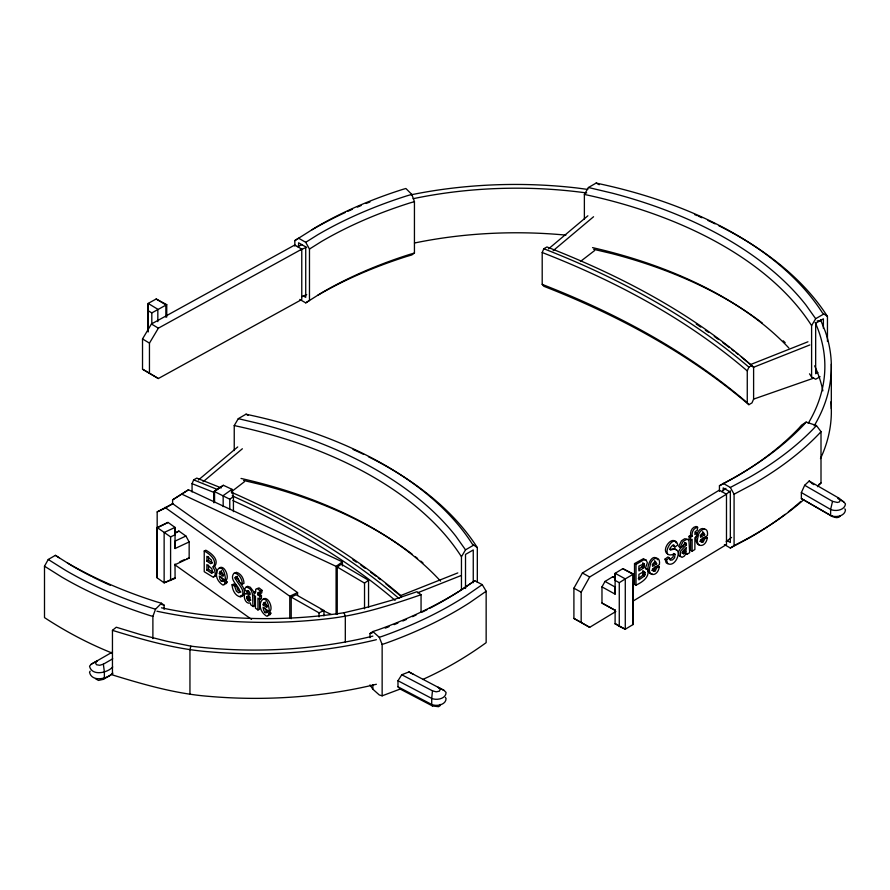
<?xml version="1.0" encoding="UTF-8"?>
<svg xmlns="http://www.w3.org/2000/svg" width="890" height="890" viewBox="0 0 890 890"><rect width="100%" height="100%" fill="white"/><g stroke="black" fill="none" stroke-linecap="round" stroke-linejoin="round"><path stroke-width="1.33" d="M254.273 595.855L254.818 605.812L253.205 606.568L250.713 604.799L250.39 602.919C245.985 604.822 242.714 596.845 245.084 593.63L250.19 594.62L250.057 592.896L248.521 590.915L247.465 590.56L246.83 591.594L244.55 589.325L245.918 587.022C255.219 588.735 251.826 600.027 253.205 606.568M601.974 586.888L615.09 594.12L615.146 587.033L605 581.448L601.974 586.888L601.974 603.064L615.09 610.284L601.974 603.064M225.593 580.547C223.679 554.926 207.848 574.962 222.722 584.941L223.902 584.952L225.459 582.705L227.072 581.949L224.569 579.501L222.355 581.437L221.343 581.259L219.908 579.256L219.296 576.064L225.593 580.547C230.176 578.233 224.38 563.626 219.096 568.165M269.381 611.719C267.467 586.098 251.636 606.146 266.522 616.114L267.69 616.125L269.258 613.877L270.86 613.121L268.368 610.685L266.155 612.62L265.142 612.431L263.707 610.44L263.095 607.236L269.381 611.719C273.975 609.405 268.179 594.798 262.895 599.337M147.818 330.947L148.152 303.423L156.184 298.995L166.753 304.658L166.753 317.007M258.011 592.94L257.955 594.932L259.824 596.267L259.824 599.393L261.438 598.636L261.438 595.51L259.557 594.175L259.624 592.184L258.011 592.94L258.501 592.406L260.136 593.697L261.749 592.94L262.072 590.404L259.068 587.89L257.355 588.501M157.152 577.866L157.152 527.525L157.152 577.866L164.138 582.839L175.085 578.422L175.018 564.015L175.085 564.694L189.158 558.097L189.158 541.932L185.91 536.036L178.912 531.063L175.286 532.754M632.935 624.602L633.535 574.039L622.8 568.666L615.146 573.305L615.09 580.38L619.273 582.694L619.273 626.326L625.281 629.23L632.935 624.602L632.935 574.25L622.8 568.666M638.308 578.533L642.836 575.24L643.192 571.18M644.972 574.417L644.961 572.593L643.726 571.692L638.909 574.35L638.909 579.902L644.338 576.075L644.972 574.417L643.47 573.594M219.34 573.661L219.886 571.447L221.221 571.491L222.522 573.294L223.101 576.342L219.34 573.661L220.954 572.904L221.499 570.69M263.129 604.844L263.685 602.63L265.02 602.663L266.321 604.466L266.9 607.514L263.129 604.844L264.742 604.087L265.287 601.874M432.473 705.97L400.5 689.227L397.986 686.813L397.986 680.75L401.768 674.754L432.473 690.829L431.717 698.416L431.717 704.468L432.473 705.97L438.536 706.693L440.005 705.759L440.216 704.402M639.32 568.921L642.613 566.118L642.691 562.947L644.193 563.77C645.762 567.342 641.468 569.556 638.909 570.902L638.909 566.107L644.193 563.77M690.629 539.785L690.629 550.365L692.131 551.188L692.131 539.296L690.596 540.219L689.105 539.396L689.105 536.269L690.629 535.346C690.05 531.53 691.986 527.091 696.125 526.457L697.627 527.28L697.27 530.273L695.146 531.731L694.879 534.501L696.937 533.266L695.435 532.431M260.136 593.697L260.459 591.16L257.466 588.646L255.742 589.258L255.441 593.14L254.051 592.15L255.653 591.394M619.273 626.326L615.146 623.645L625.281 629.23L625.281 578.889L633.535 574.039M247.175 596.534L250.19 597.212L249.712 600.628L248.21 600.55L246.908 598.38L246.897 596.89L248.777 595.777L246.897 596.89M248.744 600.806L250.346 600.06L248.822 598.503L248.51 596.133M241.023 592.017L238.053 590.459L236.284 585.475L233.692 584.029L232.079 584.786C232.301 589.925 235.183 596.122 240.734 597.023C247.598 590.738 236.139 583.428 235.238 577.388L236.373 577.109L238.264 578.478L239.721 582.349L242.369 584.051L243.982 583.295C243.927 578.634 241.112 573.572 236.406 572.315L234.771 573.205M240.333 595.755L242.336 596.267C249.211 589.981 237.741 582.672 236.851 576.631L237.285 576.286M844.855 508.846L845.467 509.948C844.933 516.311 835.532 517.802 830.626 515.499L801.367 498.611L801.367 492.559L804.671 485.284L832.528 501.37L830.626 509.447L830.626 515.499C833.296 517.179 838.235 519.17 840.394 515.877M659.268 566.952L656.531 567.942L654.762 571.169L653.193 571.146L652.515 568.799L659.412 564.616C660.858 553.68 650.39 558.631 650.067 565.829C646.452 577.109 657.821 577.287 659.268 566.952L657.777 566.129L655.029 567.119L653.872 569.834L651.691 570.312M707.272 537.916L704.535 538.906L702.755 542.121L701.187 542.099L700.508 539.752L707.417 535.58C708.852 524.644 698.383 529.595 698.06 536.781C694.456 548.073 705.826 548.251 707.272 537.916L705.77 537.082L703.033 538.083L701.865 540.797L699.685 541.276M372.854 636.116A302.133 174.429 0 0 1 190.872 646.151L189.948 649.778L189.948 694.356M687.191 539.24L684.744 538.706L681.473 540.797L678.692 546.493L680.194 547.317L682.975 541.621L686.246 539.54L688.159 539.496L688.982 541.298L689.683 552.668L686.958 554.325L685.456 553.491M224.569 579.501L223.969 580.681M268.368 610.685L266.155 612.62M152.891 638.62L152.891 616.392L155.539 609.172L161.457 603.253L164.116 605.178L164.116 609.339M683.598 553.747L682.786 553.146L683.064 550.932L686.379 547.461L685.845 551.533L683.598 553.747L682.096 552.913L684.655 549.92M227.072 581.949L226.427 583.462L224.336 584.185M270.86 613.121L270.226 614.634L268.135 615.357M192.062 491.97L192.062 483.659L193.675 479.888L196.779 478.097L221.254 487.92M542.199 252.515L543.823 248.744L546.916 246.953C621.32 276.011 693.655 313.947 753.607 367.247L753.607 399.12L751.983 402.892L748.89 404.683C688.471 353.163 617.538 315.082 543.823 286.28L542.199 284.388L542.199 252.515C615.969 281.207 686.958 319.232 747.266 370.919L747.266 402.781L748.89 404.683M747.266 370.919L748.89 367.136L751.983 365.356M90.135 671.149L89.534 672.261C91.759 682.408 107.557 679.092 112.718 672.996M112.285 653.127C88.555 643.626 65.849 631.633 44.5 617.604L44.5 566.207L48.249 559.476L55.391 555.349L71.211 565.35A383.145 221.21 0 0 0 91.314 576.286M615.847 611.508L589.669 627.339L573.905 618.428L573.905 588.19L582.405 572.993L719.22 490.201L726.485 494.206L726.485 544.558L633.691 600.706M589.669 627.339L581.17 622.433L581.17 592.184L589.669 576.998L726.485 494.206M234.237 450.574L234.237 425.576L238.297 418.656L246.029 414.184L248.266 414.718A377.849 218.15 0 0 1 472.345 544.09L477.318 547.606L477.318 582.338M584.374 219.441L584.374 194.432L588.435 187.512L596.178 183.051L598.403 183.574A377.849 218.15 0 0 1 822.482 312.946L827.455 316.462L827.455 341.471M461.454 590.103L461.454 556.762L465.514 549.842L473.257 545.37M820.079 376.693L815.663 379.251L811.602 377.015L811.602 325.618L815.663 318.698L823.395 314.237M142.522 338.934L151.434 323.982L294.824 244.984L301.766 249.178L301.766 299.53L158.364 378.528L142.522 369.183L142.522 338.934L149.453 343.128L149.453 373.377M149.453 343.128L158.364 328.176L301.766 249.178M95.486 678.703L98.478 680.427L103.351 679.337L104.364 677.813L104.364 671.761L103.351 664.196L112.73 658.789M246.263 593.419L247.275 592.629L249.367 593.118M817.498 486.685L821.003 483.014L821.003 431.628L816.408 425.52L806.162 422.094L803.659 424.953A388.441 224.269 0 0 1 736.308 476.384L719.443 485.751L719.443 491.302M816.408 425.52L814.751 427.411A377.849 218.15 0 0 1 749.235 477.441L730.334 487.464L723.192 483.337M821.003 431.628L819.39 433.463A383.145 221.21 0 0 1 752.951 484.193L734.083 494.206L734.083 545.592L730.334 548.006L724.382 544.569M686.958 554.325L686.591 552.901L684.254 556.172L681.985 557.363L680.149 556.161L680.783 550.899L686.379 544.869L686.235 543.323L684.733 542.5L684.877 544.046L679.915 549.019L678.803 551.21L678.647 555.327L680.483 556.539M832.528 501.37L837.412 502.461L839.426 501.904L840.394 500.024L838.502 497.922L809.199 481.001L804.671 485.284M246.719 587L247.531 586.265L250.279 587.222L253.906 591.972M198.403 479.999L237.73 446.936M203.02 481.835L242.358 448.771M548.54 248.855L587.878 215.792M553.157 250.691L593.563 216.737M211.831 573.071L212.488 571.38L211.764 568.632L206.881 564.549L206.881 570.101L211.408 573.104L213.433 572.326M832.528 516.511L803.626 499.846C782.633 518.158 758.925 533.099 734.083 545.592M376.381 684.265A312.101 180.192 0 0 1 208.516 696.325C175.675 693.766 143.802 684.577 112.451 674.931L112.451 630.343L116.278 627.227L141.065 634.748L166.73 641.223L190.872 646.151M112.474 652.036L91.258 664.196L89.534 666.198C91.759 676.356 107.557 673.029 112.718 666.944M231.389 491.792L244.483 481.679M580.436 261.493L594.62 250.546M721.623 491.625L725.906 488.365M726.229 494.161L730.512 490.902M726.229 541.498L731.58 537.427M675.054 554.325L674.253 553.992C657.699 560.455 674.308 530.529 677.802 545.047L674.898 546.994L674.075 545.158L672.273 545.581L669.992 548.196L670.404 550.165C684.71 544.313 676.589 568.443 667.634 563.593L666.143 562.769L665.03 559.109L667.867 556.995L669.369 557.819L670.381 560.188L672.495 559.899L674.564 557.841L675.054 554.325L673.552 553.491L673.062 557.007L669.803 559.543M667.634 563.593L666.532 559.932L669.369 557.819M294.835 246.163L294.835 240.6L315.939 227.284A377.849 218.15 0 0 1 402.58 189.448L405.873 188.491L411.792 194.409L414.44 201.641L414.44 253.038L411.792 254.963L406.841 256.409A388.441 224.269 0 0 0 317.774 295.291M172.593 503.985L172.593 499.857L188.48 489.789L342.405 561.868L342.405 565.951M172.593 499.857L188.48 489.789M213.745 502.739L213.745 491.747L223.39 485.295L232.001 489.322L233.425 496.631L233.425 511.628M223.39 485.295L213.745 491.747M229.776 508.835L229.776 499.223L233.425 496.631M336.086 613.989L336.086 566.363L342.405 561.868M337.243 614.389L337.243 567.041L341.248 564.193L368.549 580.247L368.549 607.303M364.533 608.805L364.533 583.106L368.549 580.247M369.984 637.707L369.984 633.547L372.854 631.544L377.672 629.964A388.441 224.269 0 0 0 463.345 588.613L474.748 580.703L482.235 584.619L486.151 591.249L486.151 642.647C466.327 657.043 445.056 669.469 422.694 679.482M459.407 591.149L474.748 580.703M482.235 584.619L465.815 596.011A377.849 218.15 0 0 1 382.478 636.239L379.274 637.285L372.854 631.544M486.151 591.249L469.753 602.63A383.145 221.21 0 0 1 385.248 643.414L382.144 644.438L382.144 695.835L379.274 694.945L372.854 689.205L369.984 684.933M806.162 422.094L801.567 425.142L799.02 428.057A383.145 221.21 0 0 1 733.805 478.075M818.711 484.538L821.003 483.014M294.835 240.6L298.584 238.186L305.726 242.314L309.475 249.055L309.475 300.453L305.726 302.867L299.774 299.429M619.273 582.694L625.281 578.889L615.146 573.305L615.09 594.12M305.726 242.314L317.774 234.738A388.441 224.269 0 0 1 406.841 195.856L411.792 194.409M309.475 249.055L321.546 241.468A383.145 221.21 0 0 1 409.4 203.109L414.44 201.641M305.726 302.867L321.546 292.866A383.145 221.21 0 0 1 409.4 254.507L414.44 253.038M151.812 323.904L151.812 312.913L166.753 304.658M605 581.448L612.654 576.809L615.035 577.755M636.016 585.142L636.016 564.405L643.77 559.843L645.962 559.61L647.353 562.769L645.328 568.488L647.33 569.122C650.601 576.865 641.935 582.372 636.016 585.142L634.514 584.318L634.514 563.581L643.581 558.609L645.684 560.5M690.596 540.219L690.596 537.093L692.131 536.169C691.552 532.354 693.488 527.915 697.627 527.28M652.092 564.883L655.185 563.014L656.687 563.837L652.559 566.329L653.16 563.37L655.396 561.312L656.687 563.837M700.096 535.836L703.189 533.967L704.691 534.79L700.564 537.293L701.153 534.323L703.4 532.276L704.691 534.79M692.131 551.188L694.879 549.519L694.879 537.627L696.937 536.381L696.937 533.266M176.153 532.71L178.912 531.063M157.174 542.144L157.174 511.895L172.727 503.718L297.572 592.584L297.572 595.31M166.074 507.6L172.727 503.718M103.351 679.337L112.741 673.919M817.865 372.465L815.663 373.744L815.663 323.281L823.395 318.809L823.395 328.354M91.258 664.196L97.377 660.747L95.497 662.85L96.454 664.73L99.713 665.286L103.351 664.196M719.443 485.751L732.581 478.776M730.334 548.006L749.235 537.983A377.849 218.15 0 0 0 785.125 514.342M168.032 522.419L157.152 527.525L170.591 536.893L175.085 534.79L175.018 527.403L168.032 522.419L158.709 527.147M157.174 511.895L164.973 508.246M185.91 536.036L175.018 541.131L175.085 548.518L189.158 541.932M179.858 561.746L184.697 559.487M204.233 550.977C209.284 553.658 217.527 560.033 213.478 566.541L212.732 566.741L214.568 569.889L215.224 573.527L215.013 575.463L213.466 577.365L204.233 571.714L204.233 550.977L205.846 550.22C210.897 552.901 219.14 559.276 215.091 565.784L214.345 565.995L216.181 569.133L216.837 572.771L215.992 575.997L214.012 576.509M206.881 561.101L210.563 563.659L211.909 563.159L211.353 559.888L206.881 556.306L206.881 561.101L208.494 560.344L212.176 562.903M173.806 578.311L164.138 582.839L164.138 532.498L175.018 527.403L175.085 548.518M206.881 570.101L208.494 569.344L213.022 572.348M221.343 581.259L223.512 580.769M235.238 577.388L236.851 576.631M235.094 578.077L236.707 577.321M235.227 578.956L236.84 578.2M232.079 584.786L234.671 586.232L236.284 585.475M246.83 591.594L248.444 590.838M246.808 597.524L248.421 596.767M260.459 591.16L262.072 590.404M246.908 598.38L248.521 597.635M247.209 599.248L248.822 598.503M257.955 594.932L259.557 594.175M247.654 600.016L249.267 599.259M248.21 600.55L249.823 599.793M249.267 600.828L250.88 600.071M259.824 596.267L261.438 595.51M254.051 592.15L254.051 595.277L255.441 596.267L255.441 608.159L257.955 609.95L259.557 609.194L259.557 598.625M164.928 507.367L289.773 596.244L297.572 592.584M291.208 618.717L291.208 597.068L296.147 594.754L323.96 610.518L323.96 615.924M265.142 612.431L267.312 611.942L265.698 612.698M291.208 597.068L319.021 612.832L323.96 610.518M397.986 680.75L431.717 698.416C436.578 700.575 446.09 698.873 446.068 692.442L444.166 690.484L408.966 671.939L401.768 674.754M297.338 246.719L302.311 244.539M300.486 249.912L306.705 247.197M301.732 296.715L306.705 294.546M750.437 364.589L807.953 341.782M809.844 344.953L753.607 367.247L741.37 356.968M457.805 572.915L400.289 595.721L385.848 583.851M417.521 592.818L460.987 575.585M400.567 688.916L382.144 695.835M753.607 399.12L813.683 378.139M680.194 547.317L682.697 546.46L684.555 543.456L686.235 543.323M421.059 612.276L421.059 594.72C390.454 605.289 359.271 615.357 326.93 618.795A312.101 180.192 0 0 1 156.952 611.219M369.984 633.547L372.443 632.734M186.989 558.642L189.158 558.097M652.148 573.872C642.524 574.039 651.569 550.231 657.565 559.732M161.457 607.826A302.133 174.429 0 0 0 344.074 612.721L367.77 607.114L392.857 599.927L416.976 591.705L421.059 594.72M669.847 549.375L674.709 548.674L676.2 549.909M817.12 320.956L820.847 320.534M699.195 545.069C692.075 542.6 698.049 524.288 705.102 529.45M587.767 189.436L577.265 188.024A312.101 180.192 0 0 0 411.158 194.788M588.435 187.512L612.131 193.119A388.441 224.269 0 0 1 805.951 305.025L815.663 318.698M593.697 249.311L612.131 253.661A388.441 224.269 0 0 1 762.285 323.048M238.297 418.656L261.983 424.263A388.441 224.269 0 0 1 455.814 536.158L465.514 549.842M243.56 480.444L261.983 484.805A388.441 224.269 0 0 1 412.148 554.192M161.457 603.253L156.518 601.807A388.441 224.269 0 0 1 67.44 562.925M161.591 604.444L164.116 605.178M155.539 609.172L152.257 608.215A377.849 218.15 0 0 1 65.615 570.379L48.249 559.476M152.891 616.392L149.698 615.468A383.145 221.21 0 0 1 61.844 577.109L44.5 566.207M112.451 630.343C143.802 639.988 175.675 649.177 208.516 651.736A312.101 180.192 0 0 0 376.381 639.688M543.823 248.744C617.538 277.546 688.471 315.616 748.89 367.136M542.199 284.388C615.969 313.069 686.958 351.105 747.266 402.781M193.675 479.888L217.627 489.567M192.062 483.659L213.734 492.337M432.473 690.829L436.2 691.819L439.404 691.163L440.216 689.26L438.147 687.214L444.166 690.484M231.356 492.237C292.499 519.048 351.194 552.723 401.846 596.489L398.742 598.28C349.047 555.66 291.753 522.664 232.223 495.841M232.913 500.603C290.863 526.78 346.622 558.942 395.082 600.338M182.15 494.284L336.086 566.363M321.068 609.683L331.08 614.367M397.986 686.813L431.717 704.468C436.578 706.627 446.09 704.924 446.068 698.505L445.367 697.415M801.367 498.611L803.626 499.846M229.776 499.223L214.557 491.58L214.557 502.561M408.966 671.939L413.516 674.442M596.178 183.051L599.215 184.72M703.033 538.083L704.535 538.906M702.366 540.096L703.868 540.92M701.865 540.797L703.367 541.621M690.629 535.346L692.131 536.169M701.264 541.298L702.755 542.121M689.105 536.269L690.596 537.093M684.877 544.046L686.379 544.869M684.343 550.71L685.845 551.533M683.865 551.522L685.367 552.345M674.898 546.994L673.396 546.16L673.096 544.925M683.286 552.223L684.788 553.057M682.708 552.701L684.199 553.524M665.03 559.109L666.532 559.932M655.029 567.119L656.531 567.942M654.373 569.133L655.874 569.956M642.947 563.448L644.449 564.271M653.872 569.834L655.374 570.668M653.26 570.345L654.762 571.169M642.925 565.217L644.427 566.04M642.613 566.118L644.115 566.941M642.113 566.908L643.615 567.731M634.514 563.581L636.016 564.405M642.769 570.879L644.694 572.014M643.459 571.769L644.961 572.593M643.214 574.473L644.716 575.307M642.836 575.24L644.338 576.075M612.654 576.809L614.912 578.055M582.405 572.993L589.669 576.998M573.905 588.19L581.17 592.184M246.029 414.184L248.065 415.307M573.905 618.428L581.17 622.433M667.433 553.88C660.781 549.686 672.495 534.734 676.178 542.878M811.535 483.292L813.916 484.661M837.768 498.433L843.731 501.882L845.467 503.885C844.933 510.248 835.532 511.75 830.626 509.447L801.367 492.559M303.345 295.981L305.726 297.36L305.726 246.897L298.584 242.77L298.584 246.864M726.763 540.441L730.334 542.5L730.334 492.036L723.192 487.909L723.192 490.646M142.522 369.183L158.364 378.528M337.243 567.041L364.533 583.106M156.184 298.995L165.852 304.847L165.852 317.207M147.818 310.499L151.812 312.913M151.434 323.982L158.364 328.176M55.391 555.349L59.14 557.763M696.225 324.005L700.775 327.097M705.336 330.19L708.752 332.504M352.918 559.777L356.334 562.102M259.824 599.393L257.955 598.058L257.955 609.95M220.954 572.904L223.768 574.918M264.742 604.087L267.567 606.09M175.052 564.928L251.536 619.362M714.269 336.409L718.586 339.546M722.903 342.683L729.433 347.589M360.884 565.195L365.2 568.332M370.607 572.248L376.003 576.175M838.502 497.922L843.731 501.882M731.613 349.303L733.805 351.005M735.986 352.707L738.177 354.42M378.194 577.877L380.375 579.59M809.199 481.001L810.757 482.525M266.755 611.43L269.258 613.877M222.956 580.258L225.459 582.705M266.755 611.686L264.864 608.181M222.956 580.502L221.076 577.009M730.334 487.464L734.083 494.206M702.555 531.719L703.189 533.967M654.551 560.756L655.185 563.014M645.828 568.287L646.374 569.4M820.491 319.632L825.164 331.147A312.101 180.192 0 0 1 814.183 425.798M379.274 637.285L382.144 644.438M344.074 612.721L345.309 616.314L345.309 641.979M234.671 586.232L236.44 591.216L238.598 592.796L239.933 592.228C239.855 585.831 228.574 580.402 233.87 573.271L234.804 573.071C239.499 574.328 242.314 579.39 242.369 584.051M175.018 577.744L175.085 578.422M831.316 364.132L831.316 408.721M615.146 609.917L615.09 624.012M473.257 582.683L473.257 549.953L465.514 554.414L465.514 588.513M372.854 684.822L372.854 688.949M319.021 612.832L319.021 616.892M289.773 596.244L289.773 618.016M232.001 493.405L232.001 489.322L223.167 495.608L223.167 506.599M208.494 556.751L208.494 560.344M208.494 565.183L208.494 569.344M170.591 536.893L170.591 580.536M157.83 321.635L157.83 309.275L148.152 303.423L148.152 331.992M415.407 556.74A388.441 224.269 0 0 1 417.599 558.486M420.837 561.123A388.441 224.269 0 0 1 422.95 562.903M241.034 478.453A383.145 221.21 0 0 1 440.561 581.114M353.019 449.428A383.145 221.21 0 0 1 363.776 454.434M368.449 456.737A383.145 221.21 0 0 1 477.318 547.606M234.237 425.576A383.145 221.21 0 0 1 461.454 556.762M110.304 585.286A383.145 221.21 0 0 1 92.471 576.865M458.317 591.839A383.145 221.21 0 0 1 429.536 608.393M427.1 609.639A383.145 221.21 0 0 1 422.183 612.098M416.153 614.99A383.145 221.21 0 0 1 412.571 616.659M406.507 619.384A383.145 221.21 0 0 1 402.836 620.986M397.886 623.089A383.145 221.21 0 0 1 394.137 624.624M389.075 626.638A383.145 221.21 0 0 1 385.248 628.118M414.473 243.014A302.133 174.429 0 0 1 565.895 235.127M413.138 198.704A302.133 174.429 0 0 1 586.699 192.974M312.179 229.709A383.145 221.21 0 0 1 345.22 212.51M347.634 211.408A383.145 221.21 0 0 1 352.484 209.228M357.391 207.103A383.145 221.21 0 0 1 361.118 205.546M366.135 203.487A383.145 221.21 0 0 1 369.928 201.986M800.766 501.459A377.849 218.15 0 0 1 788.373 511.817M814.628 365.823A302.133 174.429 0 0 1 822.861 390.821M815.151 322.391A302.133 174.429 0 0 1 808.242 423.306M830.904 401.802A312.101 180.192 0 0 1 820.469 458.628M783.233 340.814A388.441 224.269 0 0 1 785.169 342.661M592.529 247.62A383.145 221.21 0 0 1 788.84 347.968M809.511 373.822A383.145 221.21 0 0 1 811.602 377.015M694.589 214.546A383.145 221.21 0 0 1 697.059 215.603M698.283 216.125A383.145 221.21 0 0 1 701.954 217.739M707.984 220.486A383.145 221.21 0 0 1 715.093 223.868M718.586 225.593A383.145 221.21 0 0 1 827.455 316.462M584.374 194.432A383.145 221.21 0 0 1 811.602 325.618"/></g></svg>
